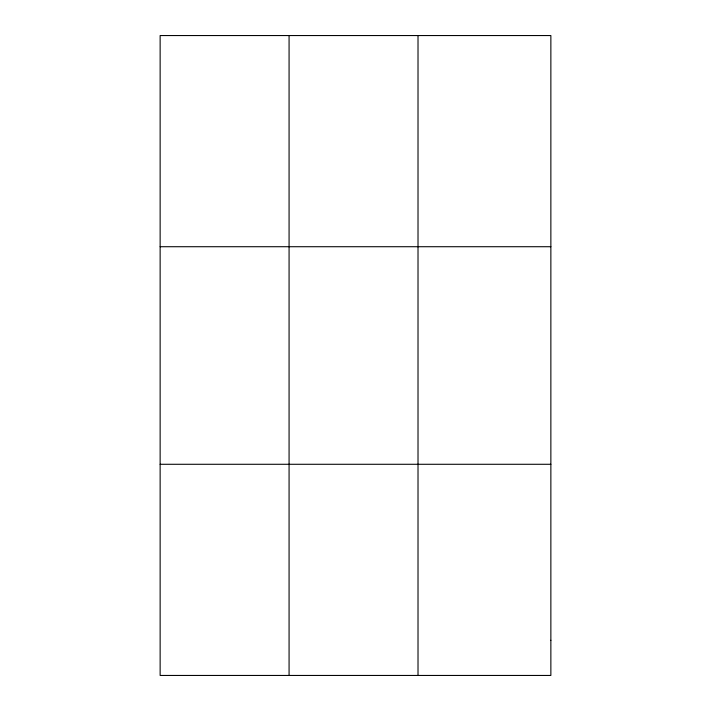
<?xml version="1.0" encoding="UTF-8"?>
<svg xmlns="http://www.w3.org/2000/svg" width="711" height="711" viewBox="0 0 711 711"><rect width="100%" height="100%" fill="white"/><g stroke="black" fill="none" stroke-linecap="round" stroke-linejoin="round"><path stroke-width="1.07" d="M289.075 675.45L289.075 35.55M418.015 675.45L418.015 35.55M160.135 246.717L550.865 246.717M160.135 464.283L550.865 464.283M550.865 640.255L550.865 675.45L160.135 675.45L160.135 35.55L550.865 35.55L550.865 640.255"/></g></svg>
